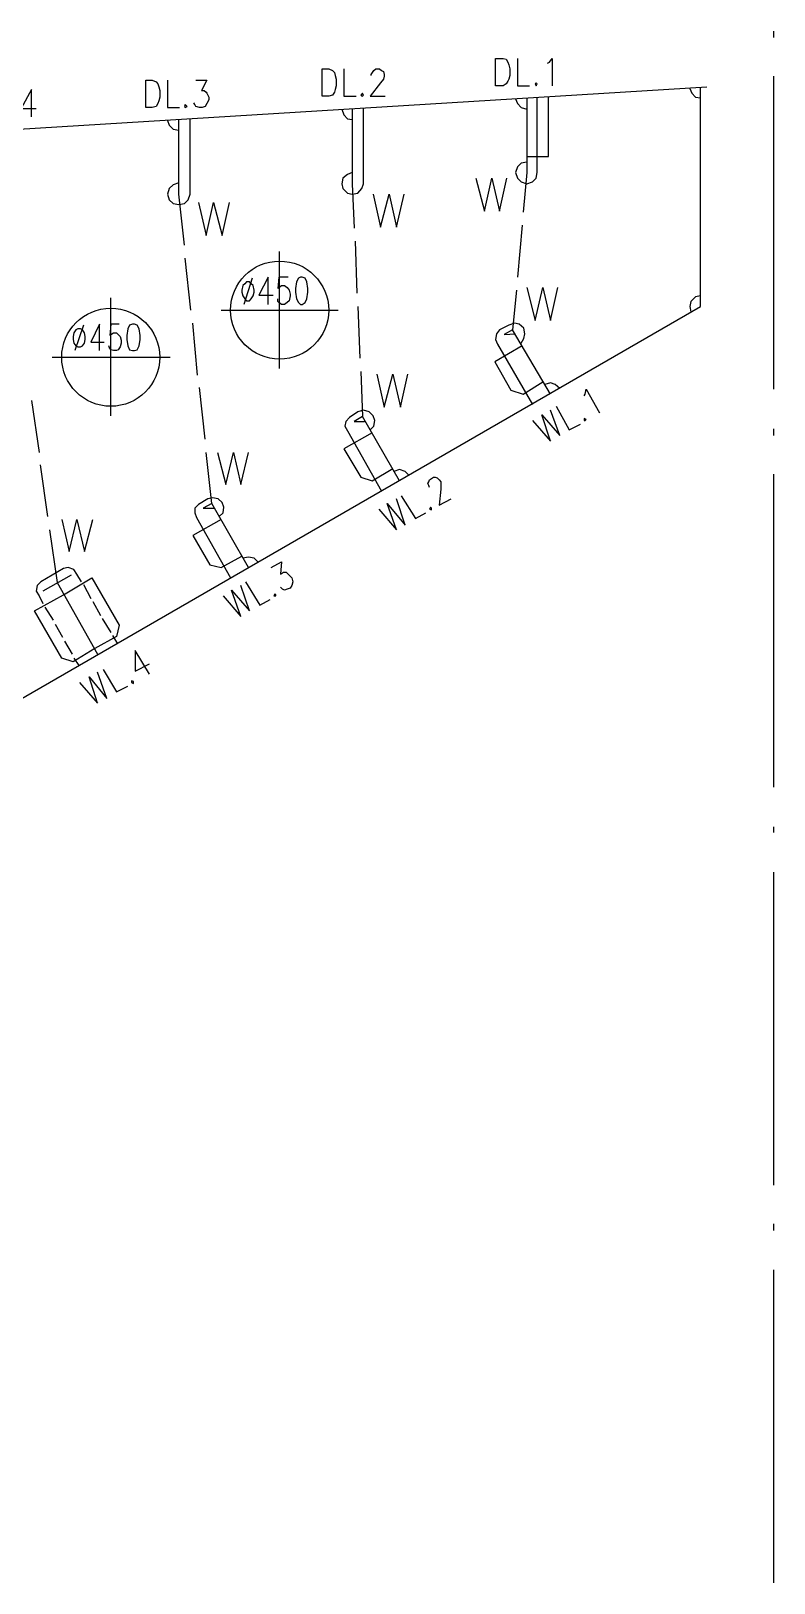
# Model space of a CAD drawing. Header units: millimetres. Extents: x 0.6 to 49, y 0.3 to 23.1.
# Drawn here: x 12.73 to 15.36, y 11.29 to 16.78 of the extents above; entities that cross this region are included whole.
import ezdxf

# ---------------------------------------------------------------- set-up
doc = ezdxf.new("R2010")
doc.units = ezdxf.units.MM
doc.layers.add('PDF_Geometry', color=7, linetype='Continuous')

msp = doc.modelspace()

# ---------------------------------------------------------------- linework, layer by layer
at = {"layer": 'PDF_Geometry', "lineweight": 25}
for points in [[(15.3561, 16.7567), (15.3561, 16.78)], [(14.4494, 16.6833), (14.4494, 16.5867), (14.4928, 16.5867)], [(14.5561, 16.6667), (14.5628, 16.67), (14.5728, 16.6833), (14.5728, 16.5867)], [(13.8361, 16.6467), (13.8361, 16.55), (13.8794, 16.55)], [(13.9328, 16.6233), (13.9328, 16.6267), (13.9394, 16.6367), (13.9428, 16.64), (13.9494, 16.6467), (13.9628, 16.6467), (13.9694, 16.64), (13.9761, 16.6367), (13.9794, 16.6267), (13.9794, 16.62), (13.9761, 16.61), (13.9661, 16.5967), (13.9294, 16.55), (13.9828, 16.55)], [(9.3328, 12.7), (9.7194, 12.7), (15.0961, 15.8067), (15.0961, 16.58)], [(9.7194, 16.25), (15.1194, 16.5833)], [(12.7328, 16.4767), (12.7328, 16.5733), (12.6961, 16.5067), (12.7494, 16.5067)], [(13.2128, 16.6067), (13.2128, 16.51), (13.2561, 16.51)], [(13.3128, 16.6067), (13.3528, 16.6067), (13.3328, 16.57), (13.3428, 16.57), (13.3494, 16.5633), (13.3528, 16.56), (13.3594, 16.5467), (13.3594, 16.5367), (13.3528, 16.5233), (13.3461, 16.5133), (13.3361, 16.51), (13.3261, 16.51), (13.3128, 16.5133), (13.3094, 16.52), (13.3061, 16.5267)], [(15.0594, 16.5767), (15.0661, 16.56), (15.0794, 16.5467), (15.0961, 16.5433)], [(15.3561, 15.5133), (15.3561, 16.62)], [(14.4828, 16.3167), (14.4628, 16.3133), (14.4494, 16.3), (14.4428, 16.28), (14.4494, 16.26), (14.4628, 16.2467), (14.4828, 16.24), (14.5028, 16.2467), (14.5161, 16.26), (14.5194, 16.28), (14.5194, 16.5467)], [(14.4428, 16.54), (14.4494, 16.5233), (14.4628, 16.51), (14.4828, 16.5033)], [(14.4828, 16.5433), (14.4828, 16.28), (14.4694, 16.14)], [(14.4828, 16.3367), (14.5594, 16.3367), (14.5594, 16.5467)], [(13.2528, 16.2433), (13.2328, 16.2367), (13.2194, 16.2233), (13.2128, 16.2033), (13.2194, 16.1833), (13.2328, 16.17), (13.2528, 16.1667), (13.2728, 16.17), (13.2861, 16.1833), (13.2928, 16.2033), (13.2928, 16.47)], [(13.2128, 16.4633), (13.2194, 16.4467), (13.2328, 16.4333), (13.2528, 16.43)], [(13.2728, 16.0233), (13.2528, 16.2033), (13.2528, 16.4667)], [(13.8661, 16.28), (13.8494, 16.2733), (13.8328, 16.26), (13.8294, 16.24), (13.8328, 16.2233), (13.8494, 16.2067), (13.8661, 16.2033), (13.8861, 16.2067), (13.8994, 16.2233), (13.9061, 16.24), (13.9061, 16.5067)], [(13.8294, 16.5033), (13.8361, 16.4833), (13.8494, 16.47), (13.8661, 16.4667)], [(13.8661, 16.5067), (13.8661, 16.24), (13.8728, 16.0833)], [(14.3028, 16.26), (14.3328, 16.1433), (14.3594, 16.26), (14.3861, 16.1433), (14.4128, 16.26)], [(13.9394, 16.2033), (13.9661, 16.0867), (13.9961, 16.2033), (14.0228, 16.0867), (14.0494, 16.2033)], [(13.3228, 16.1733), (13.3494, 16.0567), (13.3761, 16.1733), (13.4061, 16.0567), (13.4328, 16.1733)], [(14.4661, 16.0933), (14.4494, 15.91)], [(13.8761, 16.0367), (13.8828, 15.8533)], [(13.2961, 15.7933), (13.2761, 15.9767)], [(13.6094, 15.5867), (13.6094, 16)], [(13.5128, 15.9067), (13.4828, 15.8133)], [(13.5694, 15.8133), (13.5694, 15.91), (13.5361, 15.8467), (13.5861, 15.8467)], [(13.6394, 15.91), (13.6061, 15.91), (13.6028, 15.87), (13.6061, 15.8733), (13.6161, 15.88), (13.6261, 15.88), (13.6361, 15.8733), (13.6428, 15.8633), (13.6461, 15.85), (13.6461, 15.8433), (13.6428, 15.8267), (13.6361, 15.82), (13.6261, 15.8133), (13.6161, 15.8133), (13.6061, 15.82), (13.6028, 15.8233), (13.6028, 15.8333)], [(14.4461, 15.8633), (14.4328, 15.7233)], [(14.4828, 15.8733), (14.5128, 15.7567), (14.5394, 15.8733), (14.5661, 15.7567), (14.5928, 15.8733)], [(13.0128, 15.42), (13.0128, 15.8367)], [(13.8861, 15.8067), (13.8928, 15.6233)], [(15.0961, 15.8433), (15.0794, 15.84), (15.0628, 15.8233), (15.0594, 15.8067), (15.0628, 15.7867)], [(13.4028, 15.7933), (13.8161, 15.7933)], [(12.9161, 15.74), (12.8861, 15.65)], [(12.9728, 15.65), (12.9728, 15.7433), (12.9428, 15.68), (12.9894, 15.68)], [(13.0428, 15.7433), (13.0128, 15.7433), (13.0094, 15.7033), (13.0128, 15.7067), (13.0228, 15.7133), (13.0328, 15.7133), (13.0394, 15.7067), (13.0461, 15.7), (13.0494, 15.6867), (13.0494, 15.6767), (13.0461, 15.6633), (13.0394, 15.6533), (13.0328, 15.65), (13.0228, 15.65), (13.0128, 15.6533), (13.0094, 15.6567), (13.0061, 15.6667)], [(13.3194, 15.5633), (13.3028, 15.7467)], [(14.4628, 15.6767), (14.4728, 15.6933), (14.4761, 15.71), (14.4728, 15.73), (14.4561, 15.7433), (14.4394, 15.7467), (14.4194, 15.74), (14.3861, 15.7233), (14.3761, 15.71), (14.3728, 15.69), (14.3794, 15.6733), (14.5028, 15.46)], [(14.5661, 15.4967), (14.4328, 15.7233), (14.4028, 15.7067), (14.4428, 15.71)], [(14.4661, 15.6667), (14.3694, 15.61), (14.4261, 15.51), (14.4694, 15.4967), (14.5394, 15.54)], [(12.8061, 15.6267), (13.2228, 15.6267)], [(13.8961, 15.5767), (13.9028, 15.4167)], [(13.9528, 15.5667), (13.9794, 15.45), (14.0094, 15.5667), (14.0361, 15.45), (14.0628, 15.5667)], [(14.5994, 15.5167), (14.5828, 15.53), (14.5661, 15.5367), (14.5461, 15.53)], [(12.7328, 15.4733), (12.7594, 15.29)], [(13.3461, 15.3367), (13.3261, 15.52)], [(14.6861, 15.49), (14.6894, 15.4967), (14.6928, 15.5133), (14.7394, 15.43)], [(13.9294, 15.37), (13.9428, 15.3833), (13.9461, 15.4033), (13.9394, 15.42), (13.9261, 15.4333), (13.9061, 15.44), (13.8861, 15.4333), (13.8561, 15.4133), (13.8428, 15.4), (13.8394, 15.3833), (13.8494, 15.3667), (13.9694, 15.1533)], [(14.5028, 15.4033), (14.5661, 15.33), (14.5361, 15.4233), (14.5994, 15.35), (14.5661, 15.44)], [(14.5861, 15.4533), (14.6328, 15.37), (14.6728, 15.39)], [(14.0328, 15.19), (13.9028, 15.4167), (13.8728, 15.4), (13.9094, 15.4)], [(15.3561, 15.35), (15.3561, 15.3733)], [(13.9361, 15.36), (13.8361, 15.3033), (13.8961, 15.2033), (13.9361, 15.19), (14.0094, 15.2333)], [(13.3694, 15.11), (13.3494, 15.29)], [(13.3894, 15.29), (13.4194, 15.1767), (13.4461, 15.29), (13.4728, 15.1767), (13.4994, 15.29)], [(12.7628, 15.2467), (12.7894, 15.0633)], [(14.0661, 15.21), (14.0528, 15.2233), (14.0328, 15.23), (14.0128, 15.2233)], [(14.1394, 15.1667), (14.1361, 15.1733), (14.1328, 15.18), (14.1361, 15.1867), (14.1394, 15.1933), (14.1528, 15.2033), (14.1594, 15.2033), (14.1661, 15.2), (14.1728, 15.1933), (14.1794, 15.1867), (14.1794, 15.16), (14.1728, 15.1033), (14.2161, 15.1267)], [(15.3561, 14.1067), (15.3561, 15.2133)], [(13.3961, 15.0633), (13.4094, 15.0767), (13.4128, 15.0967), (13.4061, 15.1133), (13.3928, 15.1267), (13.3728, 15.13), (13.3561, 15.1267), (13.3228, 15.1067), (13.3094, 15.0933), (13.3094, 15.0767), (13.3161, 15.06), (13.4361, 14.8467)], [(13.4994, 14.8833), (13.3694, 15.11), (13.3394, 15.0933), (13.3794, 15.0933)], [(13.9594, 15.09), (14.0228, 15.0167), (13.9894, 15.11), (14.0528, 15.0333), (14.0228, 15.1267)], [(14.0394, 15.1367), (14.0894, 15.0567), (14.1261, 15.0767)], [(12.8394, 15.0533), (12.8661, 14.94), (12.8928, 15.0533), (12.9194, 14.94), (12.9494, 15.0533)], [(13.4028, 15.0533), (13.3028, 14.9967), (13.3628, 14.8933), (13.4028, 14.8833), (13.4761, 14.9233)], [(12.7961, 15.0167), (12.8228, 14.83), (12.9661, 14.5767)], [(12.9094, 14.8333), (12.8928, 14.86), (12.8828, 14.8767), (12.8628, 14.8833), (12.8461, 14.88), (12.7661, 14.8333), (12.7528, 14.82), (12.7494, 14.8), (12.7594, 14.7833), (12.7728, 14.7567)], [(13.5328, 14.9033), (13.5194, 14.9167), (13.4994, 14.92), (13.4794, 14.9167)], [(13.5794, 14.8833), (13.6161, 14.9033), (13.6128, 14.86), (13.6228, 14.8667), (13.6328, 14.8667), (13.6361, 14.8633), (13.6461, 14.8533), (13.6528, 14.8467), (13.6561, 14.8333), (13.6528, 14.82), (13.6461, 14.81), (13.6361, 14.8067), (13.6261, 14.8033), (13.6194, 14.8067), (13.6128, 14.8133)], [(12.8728, 14.8567), (12.7728, 14.8)], [(12.9161, 14.8233), (12.9428, 14.7733)], [(13.4094, 14.7833), (13.4728, 14.71), (13.4394, 14.8033), (13.5028, 14.73), (13.4728, 14.82)], [(13.4894, 14.8333), (13.5394, 14.75), (13.5761, 14.77)], [(12.9494, 14.7633), (12.9761, 14.7133)], [(12.7794, 14.7433), (12.8094, 14.6967)], [(12.8161, 14.6833), (12.8428, 14.6367)], [(12.9828, 14.7033), (13.0128, 14.6533)], [(12.8494, 14.6233), (12.8761, 14.5767)], [(13.0194, 14.6433), (13.0361, 14.6133)], [(12.8828, 14.5633), (12.8994, 14.5367)], [(13.1494, 14.5067), (13.0994, 14.59), (13.0994, 14.5167), (13.1494, 14.5433)], [(12.9028, 14.4767), (12.9661, 14.4033), (12.9361, 14.4967), (12.9994, 14.42), (12.9661, 14.5133)], [(12.9861, 14.5233), (13.0328, 14.4433), (13.0728, 14.4633)], [(15.3561, 13.9467), (15.3561, 13.9667)], [(15.3561, 12.7), (15.3561, 13.8067)], [(15.3561, 12.54), (15.3561, 12.5633)], [(15.3561, 11.2933), (15.3561, 12.4)]]:
    msp.add_lwpolyline(points, dxfattribs=at)
for points in [[(14.3728, 16.5867), (14.3728, 16.6833), (14.3994, 16.6833), (14.4094, 16.68), (14.4161, 16.67), (14.4194, 16.66), (14.4228, 16.6467), (14.4228, 16.6233), (14.4194, 16.61), (14.4161, 16.6033), (14.4094, 16.5933), (14.3994, 16.5867)], [(13.7594, 16.55), (13.7594, 16.6467), (13.7828, 16.6467), (13.7961, 16.64), (13.8028, 16.6333), (13.8061, 16.6233), (13.8094, 16.61), (13.8094, 16.5867), (13.8061, 16.5733), (13.8028, 16.5633), (13.7961, 16.5533), (13.7828, 16.55)], [(13.1361, 16.51), (13.1361, 16.6067), (13.1594, 16.6067), (13.1728, 16.6), (13.1794, 16.5933), (13.1828, 16.5833), (13.1861, 16.57), (13.1861, 16.5467), (13.1828, 16.5333), (13.1794, 16.5233), (13.1728, 16.5133), (13.1594, 16.51)], [(14.5161, 16.5967), (14.5128, 16.5933), (14.5161, 16.5867), (14.5194, 16.5933)], [(13.2761, 16.52), (13.2728, 16.5133), (13.2761, 16.51), (13.2828, 16.5133)], [(13.9028, 16.56), (13.8961, 16.5533), (13.9028, 16.55), (13.9061, 16.5533)], [(13.4928, 15.8933), (13.4861, 15.8867), (13.4794, 15.88), (13.4761, 15.8633), (13.4761, 15.8567), (13.4794, 15.8433), (13.4861, 15.8333), (13.4928, 15.8267), (13.5028, 15.8267), (13.5094, 15.8333), (13.5161, 15.8433), (13.5194, 15.8567), (13.5194, 15.8633), (13.5161, 15.88), (13.5094, 15.8867), (13.5028, 15.8933)], [(13.6828, 15.91), (13.6761, 15.9067), (13.6694, 15.8933), (13.6661, 15.87), (13.6661, 15.8567), (13.6694, 15.8333), (13.6761, 15.82), (13.6828, 15.8133), (13.6894, 15.8133), (13.6994, 15.82), (13.7061, 15.8333), (13.7094, 15.8567), (13.7094, 15.87), (13.7061, 15.8933), (13.6994, 15.9067), (13.6894, 15.91)], [(12.8961, 15.7267), (12.8894, 15.7233), (12.8828, 15.7133), (12.8794, 15.7), (12.8794, 15.69), (12.8828, 15.6767), (12.8894, 15.6667), (12.8961, 15.6633), (12.9061, 15.6633), (12.9128, 15.6667), (12.9194, 15.6767), (12.9228, 15.69), (12.9228, 15.7), (12.9194, 15.7133), (12.9128, 15.7233), (12.9061, 15.7267)], [(13.0894, 15.7433), (13.0794, 15.74), (13.0728, 15.7267), (13.0694, 15.7033), (13.0694, 15.69), (13.0728, 15.6667), (13.0794, 15.6533), (13.0894, 15.65), (13.0961, 15.65), (13.1061, 15.6533), (13.1128, 15.6667), (13.1161, 15.69), (13.1161, 15.7033), (13.1128, 15.7267), (13.1061, 15.74), (13.0961, 15.7433)], [(14.6861, 15.41), (14.6861, 15.4033), (14.6894, 15.4033), (14.6928, 15.4067)], [(14.1428, 15.0967), (14.1394, 15.09), (14.1461, 15.0867), (14.1461, 15.0933)], [(12.9561, 14.5967), (12.8794, 14.55), (12.8394, 14.5633), (12.7428, 14.73), (12.8461, 14.7867), (12.9461, 14.8467), (13.0428, 14.68), (13.0328, 14.64)], [(13.5928, 14.79), (13.5894, 14.7833), (13.5961, 14.7833), (13.5961, 14.7867)], [(13.0861, 14.4833), (13.0861, 14.4767), (13.0928, 14.4733), (13.0928, 14.48)]]:
    msp.add_lwpolyline(points, close=True, dxfattribs=at)
for centre in [(13.6095, 15.7934), (13.0128, 15.6267)]:
    msp.add_circle(centre, 0.1733, dxfattribs=at)

doc.saveas('drawing.dxf')
